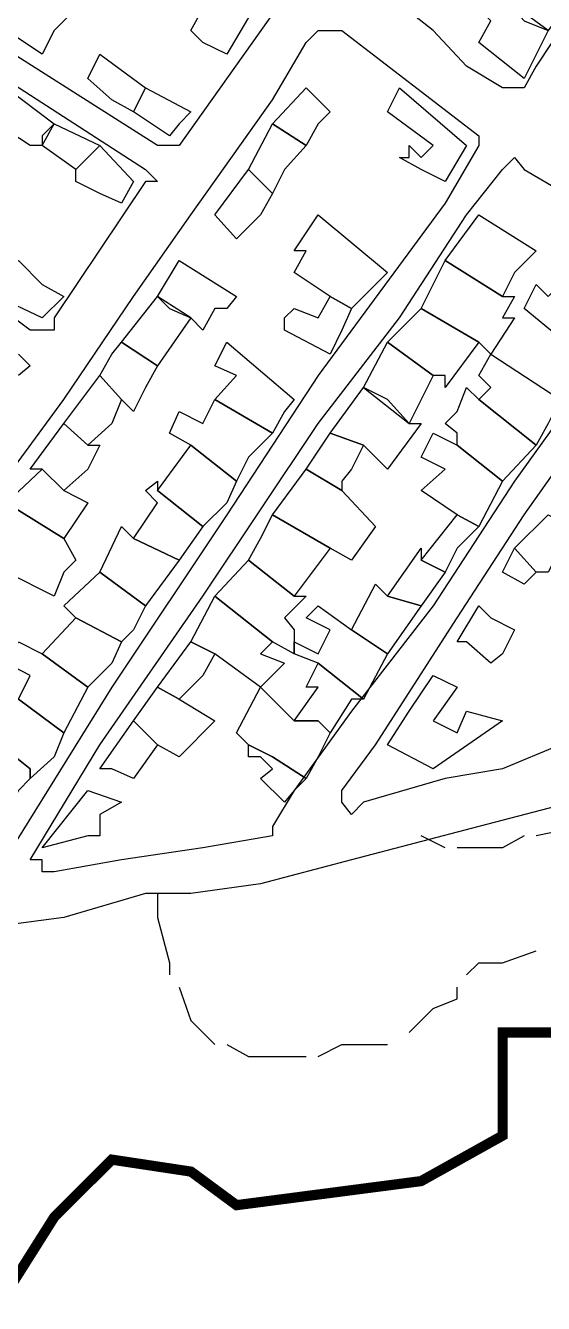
# Model space of a CAD drawing. Header units: millimetres. Extents: x -3588 to 75209, y -3737 to 38254.
# Drawn here: x 28196.7 to 28257.7, y 17810.6 to 17961 of the extents above; entities that cross this region are included whole.
import ezdxf

# ---------------------------------------------------------------- set-up
doc = ezdxf.new("R2010")
doc.units = ezdxf.units.MM
doc.layers.add('P', color=253, linetype='Continuous')

msp = doc.modelspace()

# ---------------------------------------------------------------- linework, layer by layer
at = {"layer": 'P'}
for points in [[(28254.264, 17953.704), (28252.855, 17953.704), (28248.614, 17956.248), (28244.662, 17960.473), (28237.892, 17965.834), (28236.484, 17965.834), (28236.484, 17967.259), (28236.484, 17968.379), (28246.086, 17980.798), (28254.264, 17991.536), (28264.986, 18009.028)], [(28213.614, 17946.934), (28212.206, 17946.934), (28189.065, 17961.609), (28158.001, 17983.342), (28158.001, 17984.751), (28170.148, 18002.259), (28170.148, 18003.667), (28171.557, 18003.667), (28174.101, 18002.259), (28179.734, 17998.306), (28209.389, 17976.573), (28225.761, 17965.834), (28227.169, 17964.426), (28214.751, 17946.934), (28213.614, 17946.934)], [(28176.918, 17968.379), (28183.687, 17961.609), (28210.798, 17944.101), (28212.206, 17942.693), (28210.798, 17942.693), (28200.059, 17926.609), (28200.059, 17925.185), (28198.651, 17925.185), (28197.243, 17925.185), (28191.881, 17929.138), (28168.74, 17944.101), (28153.776, 17954.824), (28144.462, 17960.473), (28143.038, 17961.609), (28143.038, 17963.018), (28143.038, 17964.426), (28155.185, 17981.934), (28156.593, 17981.934), (28168.74, 17974.028), (28176.918, 17968.379)], [(28256.808, 17968.379), (28262.17, 17965.834), (28258.217, 17960.473), (28252.855, 17964.426), (28255.4, 17967.259), (28254.264, 17967.259), (28255.4, 17969.787), (28256.808, 17968.379)], [(28217.567, 17959.065), (28216.159, 17960.473), (28217.567, 17963.018), (28220.384, 17967.259), (28224.337, 17964.426), (28220.384, 17957.657), (28217.567, 17959.065)], [(28200.059, 17960.473), (28198.651, 17957.657), (28194.426, 17960.473), (28197.243, 17965.834), (28202.604, 17963.018), (28200.059, 17960.473)], [(28255.4, 17961.609), (28258.217, 17960.473), (28255.4, 17954.824), (28250.039, 17959.065), (28251.447, 17961.609), (28250.039, 17963.018), (28252.855, 17964.426), (28255.4, 17961.609)], [(28262.17, 17964.426), (28256.808, 17956.248), (28255.4, 17953.704), (28254.264, 17953.704)], [(28193.29, 17906.285), (28201.195, 17917.007), (28209.389, 17929.138), (28216.159, 17938.74), (28225.761, 17952.295), (28229.714, 17959.065), (28231.122, 17960.473), (28232.531, 17960.473), (28233.939, 17960.473), (28250.039, 17948.054)], [(28206.845, 17952.295), (28204.012, 17954.824), (28205.436, 17957.657), (28210.798, 17953.704), (28209.389, 17950.887), (28206.845, 17952.295)], [(28198.651, 17948.054), (28198.651, 17946.934), (28197.243, 17946.934), (28193.29, 17949.463), (28194.426, 17953.704), (28200.059, 17949.463), (28198.651, 17948.054)], [(28214.751, 17949.463), (28213.614, 17948.054), (28209.389, 17950.887), (28210.798, 17953.704), (28216.159, 17950.887), (28214.751, 17949.463)], [(28231.122, 17949.463), (28229.714, 17946.934), (28225.761, 17949.463), (28229.714, 17953.704), (28232.531, 17950.887), (28231.122, 17949.463)], [(28243.253, 17944.101), (28240.709, 17945.51), (28241.845, 17945.51), (28241.845, 17946.934), (28243.253, 17945.51), (28244.662, 17946.934), (28239.3, 17950.887), (28240.709, 17953.704), (28248.614, 17946.934), (28246.086, 17942.693), (28243.253, 17944.101)], [(28204.012, 17945.51), (28202.604, 17944.101), (28198.651, 17946.934), (28200.059, 17949.463), (28205.436, 17946.934), (28204.012, 17945.51)], [(28227.169, 17944.101), (28225.761, 17941.285), (28222.928, 17944.101), (28225.761, 17949.463), (28229.714, 17946.934), (28227.169, 17944.101)], [(28250.039, 17948.054), (28250.039, 17946.934), (28246.086, 17940.148), (28231.122, 17919.824), (28220.384, 17903.452), (28206.845, 17883.127), (28193.29, 17861.394)], [(28205.436, 17941.285), (28202.604, 17942.693), (28202.604, 17944.101), (28205.436, 17946.934), (28209.389, 17942.693), (28207.965, 17940.148), (28205.436, 17941.285)], [(28200.059, 17861.394), (28198.651, 17861.394), (28198.651, 17862.803), (28197.243, 17862.803), (28205.436, 17876.358), (28217.567, 17893.85), (28231.122, 17914.174), (28240.709, 17926.609), (28248.614, 17938.74), (28252.855, 17944.101), (28254.264, 17945.51), (28255.4, 17944.101), (28271.772, 17934.499)], [(28224.337, 17938.74), (28221.52, 17935.923), (28218.976, 17938.74), (28222.928, 17944.101), (28225.761, 17941.285), (28224.337, 17938.74)], [(28237.892, 17930.562), (28235.075, 17927.73), (28232.531, 17929.138), (28228.29, 17931.971), (28229.714, 17934.499), (28228.29, 17934.499), (28231.122, 17938.74), (28239.3, 17931.971), (28237.892, 17930.562)], [(28254.264, 17931.971), (28252.855, 17929.138), (28246.086, 17933.379), (28250.039, 17938.74), (28256.808, 17934.499), (28254.264, 17931.971)], [(28198.651, 17930.562), (28201.195, 17929.138), (28198.651, 17926.609), (28193.29, 17929.138), (28194.426, 17930.562), (28193.29, 17929.138), (28194.426, 17931.971), (28195.834, 17933.379), (28198.651, 17930.562)], [(28220.384, 17927.73), (28218.976, 17927.73), (28217.567, 17925.185), (28216.159, 17926.609), (28212.206, 17929.138), (28214.751, 17933.379), (28221.52, 17929.138), (28220.384, 17927.73)], [(28252.855, 17929.138), (28254.264, 17929.138), (28252.855, 17926.609), (28254.264, 17926.609), (28251.447, 17922.368), (28250.039, 17923.777), (28243.253, 17927.73), (28246.086, 17933.379), (28252.855, 17929.138)], [(28262.17, 17930.562), (28262.17, 17929.138), (28266.411, 17926.609), (28263.578, 17920.96), (28255.4, 17927.73), (28256.808, 17930.562), (28258.217, 17929.138), (28261.033, 17931.971), (28262.17, 17930.562)], [(28263.578, 17877.766), (28259.625, 17876.358), (28252.855, 17873.525), (28246.086, 17872.405), (28236.484, 17869.588), (28235.075, 17868.164), (28233.939, 17869.588), (28233.939, 17870.996), (28237.892, 17876.358), (28247.494, 17891.321), (28255.4, 17903.452), (28264.986, 17917.007), (28270.363, 17923.777), (28274.588, 17929.138), (28274.588, 17930.562), (28275.725, 17930.562), (28292.097, 17919.824), (28292.097, 17918.415), (28293.505, 17915.599), (28283.903, 17902.044), (28275.725, 17889.913), (28270.363, 17883.127), (28266.411, 17880.311), (28263.578, 17877.766)], [(28213.614, 17927.73), (28216.159, 17926.609), (28212.206, 17920.96), (28207.965, 17923.777), (28212.206, 17929.138), (28213.614, 17927.73)], [(28233.939, 17925.185), (28232.531, 17922.368), (28227.169, 17925.185), (28227.169, 17926.609), (28228.29, 17927.73), (28231.122, 17926.609), (28232.531, 17929.138), (28235.075, 17927.73), (28233.939, 17925.185)], [(28246.086, 17919.824), (28244.662, 17919.824), (28239.3, 17923.777), (28243.253, 17927.73), (28250.039, 17923.777), (28246.086, 17918.415), (28246.086, 17919.824)], [(28206.845, 17922.368), (28207.965, 17923.777), (28212.206, 17920.96), (28210.798, 17918.415), (28209.389, 17915.599), (28207.965, 17917.007), (28205.436, 17919.824), (28206.845, 17922.368)], [(28227.169, 17915.599), (28225.761, 17913.054), (28218.976, 17917.007), (28221.52, 17919.824), (28218.976, 17920.96), (28220.384, 17923.777), (28228.29, 17917.007), (28227.169, 17915.599)], [(28239.3, 17917.007), (28236.484, 17918.415), (28239.3, 17923.777), (28244.662, 17919.824), (28241.845, 17914.174), (28239.3, 17917.007)], [(28195.834, 17922.368), (28197.243, 17920.96), (28195.834, 17919.824)], [(28264.986, 17922.368), (28254.264, 17907.405), (28244.662, 17892.729), (28235.075, 17880.311), (28228.29, 17870.996), (28225.761, 17866.755), (28225.761, 17865.635), (28217.567, 17864.211), (28207.965, 17862.803), (28200.059, 17861.394)], [(28258.217, 17914.174), (28256.808, 17911.646), (28250.039, 17917.007), (28251.447, 17918.415), (28250.039, 17919.824), (28251.447, 17922.368), (28259.625, 17917.007), (28258.217, 17914.174)], [(28206.845, 17914.174), (28204.012, 17911.646), (28201.195, 17914.174), (28205.436, 17919.824), (28207.965, 17917.007), (28206.845, 17914.174)], [(28241.845, 17914.174), (28243.253, 17914.174), (28239.3, 17908.813), (28236.484, 17911.646), (28232.531, 17913.054), (28236.484, 17918.415), (28241.845, 17914.174)], [(28247.494, 17915.599), (28248.614, 17918.415), (28250.039, 17917.007), (28256.808, 17911.646), (28252.855, 17907.405), (28247.494, 17911.646), (28247.494, 17913.054), (28246.086, 17914.174), (28247.494, 17915.599)], [(28222.928, 17910.238), (28221.52, 17907.405), (28216.159, 17911.646), (28213.614, 17913.054), (28214.751, 17915.599), (28217.567, 17914.174), (28218.976, 17917.007), (28225.761, 17913.054), (28222.928, 17910.238)], [(28204.012, 17908.813), (28201.195, 17906.285), (28198.651, 17908.813), (28197.243, 17908.813), (28201.195, 17914.174), (28204.012, 17911.646), (28205.436, 17911.646), (28204.012, 17908.813)], [(28235.075, 17908.813), (28233.939, 17907.405), (28233.939, 17906.285), (28229.714, 17908.813), (28232.531, 17913.054), (28236.484, 17911.646), (28235.075, 17908.813)], [(28247.494, 17911.646), (28252.855, 17907.405), (28250.039, 17902.044), (28247.494, 17903.452), (28243.253, 17906.285), (28246.086, 17908.813), (28243.253, 17910.238), (28244.662, 17913.054), (28247.494, 17911.646)], [(28220.384, 17904.86), (28217.567, 17902.044), (28212.206, 17906.285), (28216.159, 17911.646), (28221.52, 17907.405), (28220.384, 17904.86)], [(28201.195, 17906.285), (28204.012, 17904.86), (28201.195, 17900.635), (28194.426, 17904.86), (28198.651, 17908.813), (28201.195, 17906.285)], [(28233.939, 17906.285), (28237.892, 17902.044), (28235.075, 17898.091), (28232.531, 17899.499), (28225.761, 17903.452), (28229.714, 17908.813), (28233.939, 17906.285)], [(28212.206, 17906.285), (28217.567, 17902.044), (28214.751, 17898.091), (28209.389, 17900.635), (28212.206, 17904.86), (28210.798, 17906.285), (28212.206, 17907.405), (28212.206, 17906.285)], [(28201.195, 17896.682), (28200.059, 17893.85), (28194.426, 17896.682), (28191.881, 17899.499), (28190.473, 17899.499), (28194.426, 17904.86), (28201.195, 17900.635), (28202.604, 17898.091), (28201.195, 17896.682)], [(28224.337, 17900.635), (28225.761, 17903.452), (28232.531, 17899.499), (28228.29, 17893.85), (28222.928, 17898.091), (28224.337, 17900.635)], [(28247.494, 17899.499), (28246.086, 17896.682), (28243.253, 17898.091), (28247.494, 17903.452), (28250.039, 17902.044), (28247.494, 17899.499)], [(28261.033, 17902.044), (28258.217, 17896.682), (28256.808, 17896.682), (28254.264, 17899.499), (28258.217, 17903.452), (28261.033, 17902.044)], [(28209.389, 17900.635), (28214.751, 17898.091), (28210.798, 17892.729), (28205.436, 17896.682), (28207.965, 17902.044), (28209.389, 17900.635)], [(28243.253, 17898.091), (28246.086, 17896.682), (28243.253, 17892.729), (28239.3, 17893.85), (28243.253, 17899.499), (28243.253, 17898.091)], [(28256.808, 17896.682), (28255.4, 17895.274), (28252.855, 17896.682), (28254.264, 17899.499), (28256.808, 17896.682)], [(28229.714, 17893.85), (28227.169, 17891.321), (28228.29, 17889.913), (28228.29, 17888.488), (28228.29, 17887.08), (28225.761, 17888.488), (28218.976, 17893.85), (28222.928, 17898.091), (28228.29, 17893.85), (28229.714, 17893.85)], [(28209.389, 17889.913), (28207.965, 17888.488), (28202.604, 17891.321), (28201.195, 17892.729), (28205.436, 17896.682), (28210.798, 17892.729), (28209.389, 17889.913)], [(28239.3, 17893.85), (28243.253, 17892.729), (28239.3, 17887.08), (28235.075, 17889.913), (28237.892, 17895.274), (28239.3, 17893.85)], [(28225.761, 17888.488), (28224.337, 17887.08), (28227.169, 17885.96), (28224.337, 17883.127), (28218.976, 17887.08), (28216.159, 17888.488), (28218.976, 17893.85), (28225.761, 17888.488)], [(28235.075, 17889.913), (28239.3, 17887.08), (28236.484, 17881.719), (28231.122, 17885.96), (28228.29, 17887.08), (28228.29, 17888.488), (28231.122, 17887.08), (28232.531, 17889.913), (28229.714, 17891.321), (28231.122, 17892.729), (28235.075, 17889.913)], [(28252.855, 17887.08), (28251.447, 17885.96), (28248.614, 17888.488), (28247.494, 17888.488), (28250.039, 17892.729), (28251.447, 17891.321), (28254.264, 17889.913), (28252.855, 17887.08)], [(28206.845, 17885.96), (28204.012, 17883.127), (28198.651, 17887.08), (28202.604, 17891.321), (28207.965, 17888.488), (28206.845, 17885.96)], [(28198.651, 17887.08), (28204.012, 17883.127), (28201.195, 17877.766), (28195.834, 17881.719), (28197.243, 17884.536), (28194.426, 17885.96), (28195.834, 17888.488), (28198.651, 17887.08)], [(28217.567, 17884.536), (28214.751, 17881.719), (28212.206, 17883.127), (28216.159, 17888.488), (28218.976, 17887.08), (28217.567, 17884.536)], [(28235.075, 17881.719), (28232.531, 17877.766), (28231.122, 17879.174), (28228.29, 17879.174), (28231.122, 17883.127), (28229.714, 17883.127), (28231.122, 17885.96), (28236.484, 17881.719), (28235.075, 17881.719)], [(28200.059, 17874.949), (28197.243, 17872.405), (28197.243, 17873.525), (28191.881, 17877.766), (28193.29, 17879.174), (28190.473, 17880.311), (28193.29, 17884.536), (28195.834, 17881.719), (28201.195, 17877.766), (28200.059, 17874.949)], [(28241.845, 17880.311), (28244.662, 17884.536), (28247.494, 17883.127), (28244.662, 17879.174), (28247.494, 17877.766), (28248.614, 17880.311), (28252.855, 17879.174), (28244.662, 17873.525), (28239.3, 17876.358), (28241.845, 17880.311)], [(28214.751, 17881.719), (28218.976, 17879.174), (28214.751, 17874.949), (28212.206, 17876.358), (28209.389, 17879.174), (28212.206, 17883.127), (28214.751, 17881.719)], [(28231.122, 17874.949), (28229.714, 17872.405), (28225.761, 17874.949), (28222.928, 17876.358), (28221.52, 17877.766), (28224.337, 17883.127), (28228.29, 17879.174), (28231.122, 17879.174), (28232.531, 17877.766), (28231.122, 17874.949)], [(28195.834, 17870.996), (28194.426, 17868.164), (28189.065, 17872.405), (28190.473, 17873.525), (28187.64, 17876.358), (28189.065, 17879.174), (28191.881, 17877.766), (28197.243, 17873.525), (28197.243, 17872.405), (28195.834, 17870.996)], [(28206.845, 17873.525), (28205.436, 17873.525), (28209.389, 17879.174), (28212.206, 17876.358), (28209.389, 17872.405), (28206.845, 17873.525)], [(28271.772, 17877.766), (28263.578, 17872.405), (28261.033, 17869.588), (28250.039, 17866.755), (28235.075, 17862.803), (28224.337, 17859.986), (28216.159, 17858.85), (28210.798, 17858.85), (28201.195, 17856.033), (28190.473, 17854.625), (28175.509, 17850.672), (28166.195, 17849.263), (28145.871, 17847.839), (28137.677, 17846.431), (28129.499, 17843.886), (28114.535, 17837.117), (28100.98, 17831.755)], [(28228.29, 17870.996), (28227.169, 17869.588), (28224.337, 17872.405), (28225.761, 17873.525), (28224.337, 17874.949), (28222.928, 17874.949), (28222.928, 17876.358), (28225.761, 17874.949), (28229.714, 17872.405), (28228.29, 17870.996)], [(28204.012, 17865.635), (28198.651, 17864.211), (28204.012, 17870.996), (28207.965, 17869.588), (28205.436, 17868.164), (28205.436, 17866.755), (28205.436, 17865.635), (28204.012, 17865.635)], [(28266.411, 17868.164), (28264.986, 17866.755), (28262.17, 17866.755), (28256.808, 17865.635)], [(28246.086, 17864.211), (28243.253, 17865.635)], [(28255.4, 17865.635), (28252.855, 17864.211), (28250.039, 17864.211), (28247.494, 17864.211)], [(28212.206, 17858.85), (28212.206, 17856.033), (28213.614, 17850.672), (28213.614, 17849.263)], [(28248.614, 17849.263), (28250.039, 17850.672), (28252.855, 17850.672), (28256.808, 17852.08)], [(28214.751, 17847.839), (28216.159, 17843.886), (28218.976, 17841.069)], [(28241.845, 17842.478), (28243.253, 17843.886), (28244.662, 17845.31), (28247.494, 17846.431), (28247.494, 17847.839)], [(28220.384, 17841.069), (28222.928, 17839.661), (28225.761, 17839.661), (28229.714, 17839.661)], [(28231.122, 17839.661), (28233.939, 17841.069), (28236.484, 17841.069), (28239.3, 17841.069)]]:
    msp.add_lwpolyline(points, dxfattribs=at)
at = {"layer": 'P', "const_width": 1.2}
msp.add_lwpolyline([(28178.326, 17807.19), (28193.29, 17810.022), (28200.059, 17820.745), (28206.845, 17827.514), (28216.159, 17826.106), (28221.52, 17822.153), (28243.253, 17824.986), (28252.855, 17830.347), (28252.855, 17842.478), (28261.033, 17842.478)], dxfattribs=at)
at = {"layer": 'P', "color": 254, "const_width": 1.2}
msp.add_lwpolyline([(28261.033, 17842.478), (28252.855, 17842.478), (28252.855, 17830.347), (28243.253, 17824.986), (28221.52, 17822.153), (28216.159, 17826.106), (28206.845, 17827.514), (28200.059, 17820.745), (28193.29, 17810.022), (28178.326, 17807.19)], dxfattribs=at)

doc.saveas('drawing.dxf')
